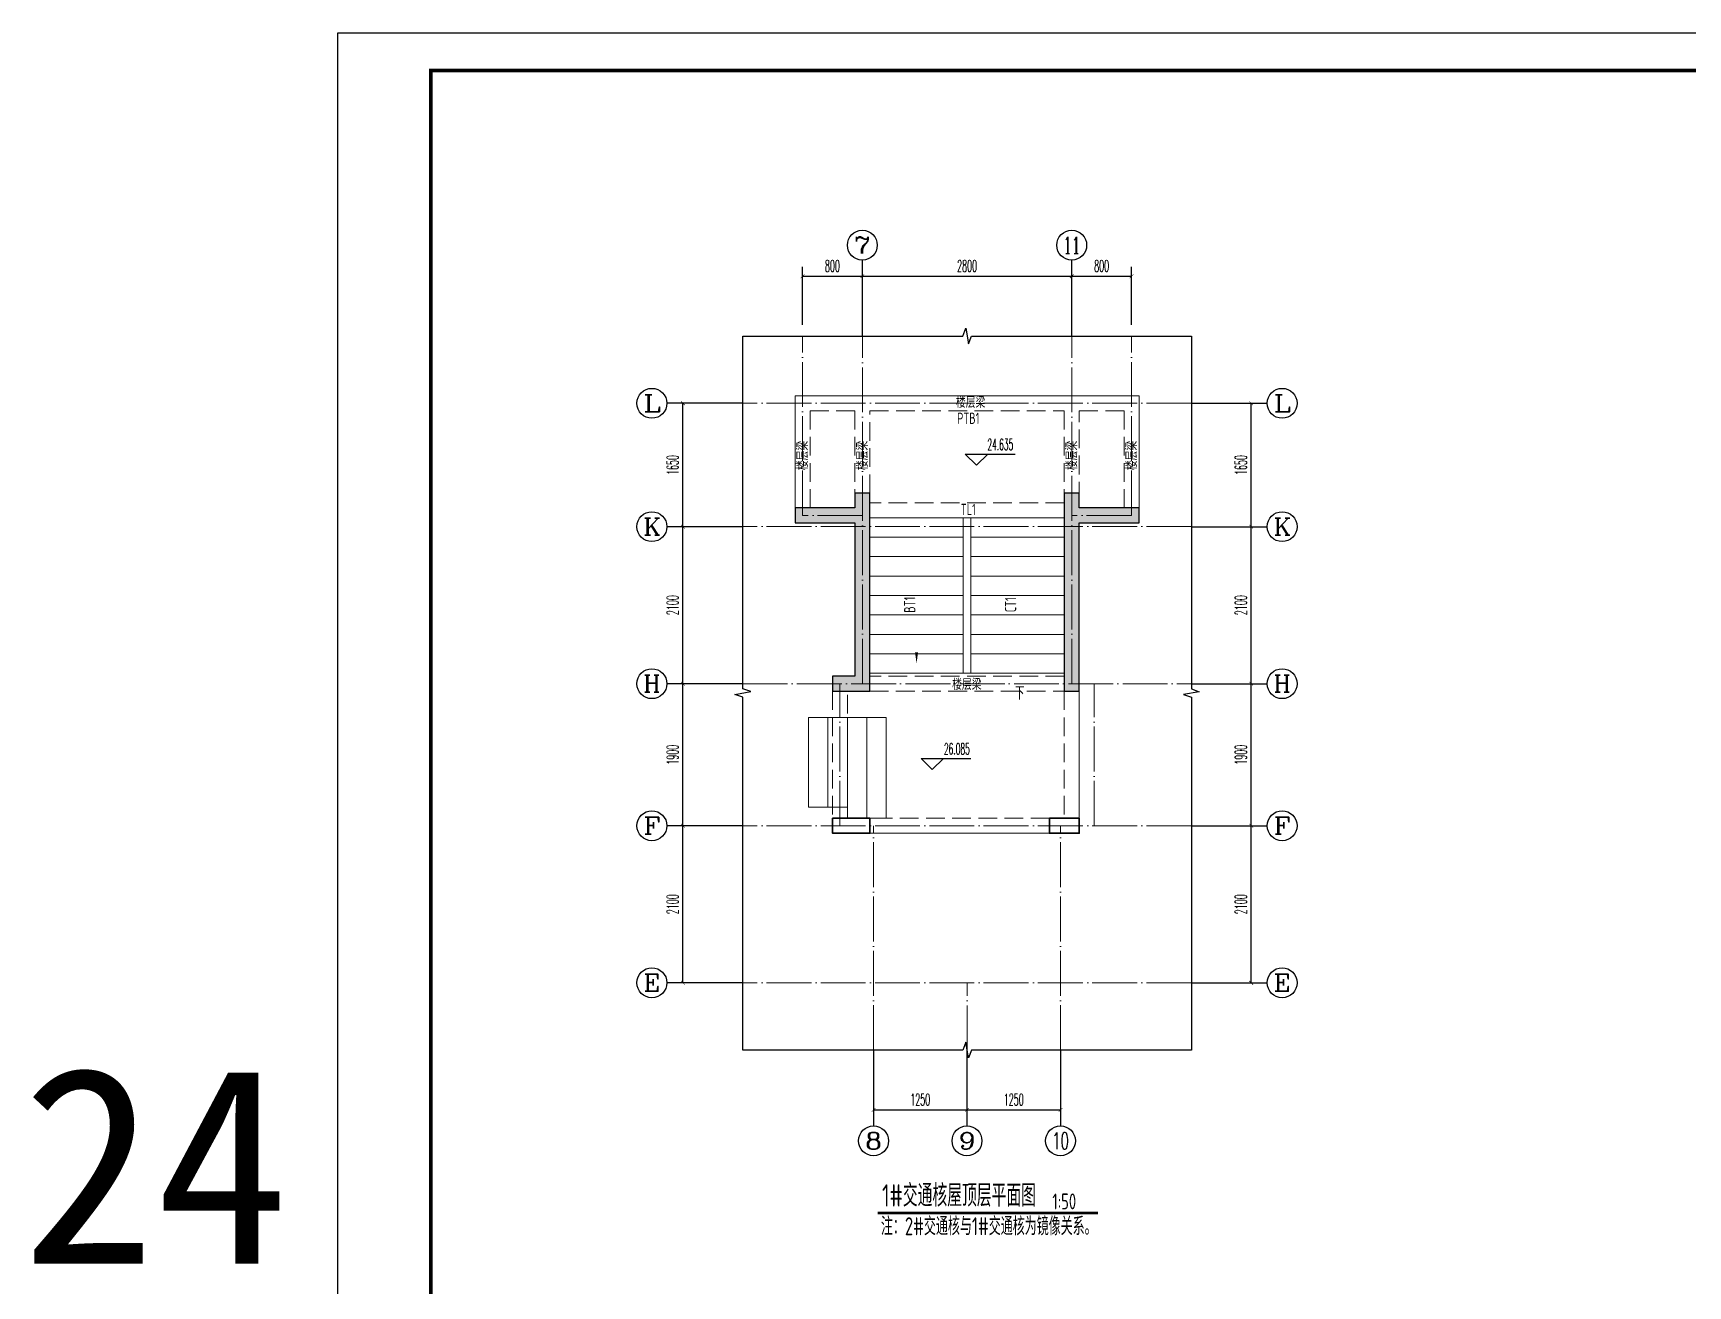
# Model space of a CAD drawing. Extents: x 826826 to 1642106, y -156213 to 399140.
# Drawn here: x 1533197 to 1555329, y 340007 to 356762 of the extents above; entities that cross this region are included whole.
import ezdxf
from ezdxf.enums import TextEntityAlignment as Align

# ---------------------------------------------------------------- set-up
doc = ezdxf.new("R2010")
doc.units = 0
doc.header["$LTSCALE"] = 1000
doc.linetypes.add('DASH', pattern=[0.35, 0.25, -0.1])
doc.linetypes.add('DOTE', pattern=[2.42, 2, -0.2, 0.02, -0.2])
doc.layers.get('0').update_dxf_attribs({"linetype": 'CONTINUOUS'})
doc.layers.get('DEFPOINTS').update_dxf_attribs({"linetype": 'CONTINUOUS'})
for name, color, linetype in [('-TK', 7, 'CONTINUOUS'), ('AXIS', 3, 'CONTINUOUS'), ('AXIS_TEXT', 4, 'CONTINUOUS'), ('DIM_ELEV', 3, 'CONTINUOUS'), ('DIM_SYMB', 3, 'CONTINUOUS'), ('PUB_DIM', 3, 'CONTINUOUS'), ('PUB_TEXT', 2, 'CONTINUOUS'), ('S-L主梁线', 4, 'DASH'), ('S-Q墙填充', 252, 'CONTINUOUS'), ('S-Q墙实线', 6, 'CONTINUOUS'), ('S-Z柱实线', 6, 'CONTINUOUS'), ('TEXT', 2, 'CONTINUOUS')]:
    doc.layers.add(name, color=color, linetype=linetype)
doc.layers.add('DOTE', color=251, linetype='DOTE', lineweight=9)
doc.layers.add('STAIR', color=2, linetype='CONTINUOUS', lineweight=18)
doc.styles.add('_TCH_AXIS', font='COMPLEX', dxfattribs={"bigfont": 'GBCBIG'})
doc.styles.add('_TCH_DIM', font='SIMPLEX.shx', dxfattribs={"width": 0.7, "bigfont": 'GBCBIG.shx'})
doc.styles.add('_TCH_DIM_T3', font='SIMPLEX.shx', dxfattribs={"width": 0.494118, "bigfont": 'GBCBIG.shx'})
doc.styles.add('C', font='simhei.ttf')
doc.styles.add('COMPLEX', font='COMPLEX')
doc.styles.add('TSSD_REIN', font='tssdeng.shx', dxfattribs={"width": 0.7, "height": 300, "bigfont": 'tssdchn.shx'})
doc.dimstyles.new('_TCH_ARCH&&50', dxfattribs={"dimtxt": 157.5, "dimasz": 50, "dimexe": 125, "dimexo": 150, "dimgap": 58.75, "dimtad": 1, "dimdec": 0, "dimzin": 0, "dimdsep": 46, "dimtxsty": '_TCH_DIM_T3', "dimblk": 'ARCHTICK', "dimcen": 0.09, "dimclrt": 7, "dimazin": 0, "dimtfac": 1, "dimtdec": 0, "dimtix": 1, "dimtmove": 2, "dimatfit": 3, "dimldrblk": 'ARCHTICK', "dimfxl": 0, "dimtolj": 1, "dimtzin": 0, "dimarcsym": 0})

# ---------------------------------------------------------------- blocks, each defined once
blk = doc.blocks.new('A1')
blk.add_lwpolyline([(0, 59400), (0, 0), (84100, 0), (84100, 59400)], close=True)
at = {"const_width": 100}
blk.add_lwpolyline([(2500, 58400), (2500, 1000), (83100, 1000), (83100, 58400)], close=True, dxfattribs=at)
blk = doc.blocks.new('_AXISO')
blk.add_circle((0, 0), 0.5)
at = {"layer": 'AXIS_TEXT', "style": 'COMPLEX', "width": 1.041667}
blk.add_attdef('A', text='', height=0.56, dxfattribs=at).set_placement((-0.25, -0.28), (0.25, -0.28), align=Align.FIT)
blk = doc.blocks.new('_ArchTick')
at = {"color": 0, "linetype": 'ByBlock', "const_width": 0.15}
blk.add_lwpolyline([(-0.5, -0.5), (0.5, 0.5)], dxfattribs=at)
blk = doc.blocks.new('*D2206')
at = {"layer": 'DEFPOINTS', "color": 0}
for p in [(1027882, 315037), (1028682, 315037), (1027882, 312937)]:
    blk.add_point(p, dxfattribs=at)
at = {"layer": 'PUB_DIM', "color": 0, "lineweight": -2}
for p, q in [((1028032, 315037), (1028807, 315037)), ((1028682, 312937), (1028682, 315037)), ((1028032, 312937), (1028807, 312937))]:
    blk.add_line(p, q, dxfattribs=at)
at = {"layer": 'PUB_DIM', "color": 0, "lineweight": -2, "xscale": 50, "yscale": 50, "zscale": 50}
for p, rotation in [((1028682, 315037), 90), ((1028682, 312937), 270)]:
    blk.add_blockref('_ArchTick', p, dxfattribs=dict(at, rotation=rotation))
at = {"layer": 'PUB_DIM', "color": 7, "insert": (1028544, 313987), "char_height": 157.5, "attachment_point": 5, "rotation": 90, "style": '_TCH_DIM_T3'}
blk.add_mtext('\\A1;2100', dxfattribs=at)
blk = doc.blocks.new('*D2207')
at = {"layer": 'DEFPOINTS', "color": 0}
for p in [(1027882, 316937), (1028682, 316937), (1027882, 315037)]:
    blk.add_point(p, dxfattribs=at)
at = {"layer": 'PUB_DIM', "color": 0, "lineweight": -2}
for p, q in [((1028032, 316937), (1028807, 316937)), ((1028682, 315037), (1028682, 316937)), ((1028032, 315037), (1028807, 315037))]:
    blk.add_line(p, q, dxfattribs=at)
at = {"layer": 'PUB_DIM', "color": 0, "lineweight": -2, "xscale": 50, "yscale": 50, "zscale": 50}
for p, rotation in [((1028682, 316937), 90), ((1028682, 315037), 270)]:
    blk.add_blockref('_ArchTick', p, dxfattribs=dict(at, rotation=rotation))
at = {"layer": 'PUB_DIM', "color": 7, "insert": (1028544, 315987), "char_height": 157.5, "attachment_point": 5, "rotation": 90, "style": '_TCH_DIM_T3'}
blk.add_mtext('\\A1;1900', dxfattribs=at)
blk = doc.blocks.new('*D2208')
at = {"layer": 'DEFPOINTS', "color": 0}
for p in [(1027882, 319037), (1028682, 319037), (1027882, 316937)]:
    blk.add_point(p, dxfattribs=at)
at = {"layer": 'PUB_DIM', "color": 0, "lineweight": -2}
for p, q in [((1028032, 319037), (1028807, 319037)), ((1028682, 316937), (1028682, 319037)), ((1028032, 316937), (1028807, 316937))]:
    blk.add_line(p, q, dxfattribs=at)
at = {"layer": 'PUB_DIM', "color": 0, "lineweight": -2, "xscale": 50, "yscale": 50, "zscale": 50}
for p, rotation in [((1028682, 319037), 90), ((1028682, 316937), 270)]:
    blk.add_blockref('_ArchTick', p, dxfattribs=dict(at, rotation=rotation))
at = {"layer": 'PUB_DIM', "color": 7, "insert": (1028544, 317987), "char_height": 157.5, "attachment_point": 5, "rotation": 90, "style": '_TCH_DIM_T3'}
blk.add_mtext('\\A1;2100', dxfattribs=at)
blk = doc.blocks.new('*D2209')
at = {"layer": 'DEFPOINTS', "color": 0}
for p in [(1027882, 320687), (1028682, 320687), (1027882, 319037)]:
    blk.add_point(p, dxfattribs=at)
at = {"layer": 'PUB_DIM', "color": 0, "lineweight": -2}
for p, q in [((1028032, 320687), (1028807, 320687)), ((1028682, 319037), (1028682, 320687)), ((1028032, 319037), (1028807, 319037))]:
    blk.add_line(p, q, dxfattribs=at)
at = {"layer": 'PUB_DIM', "color": 0, "lineweight": -2, "xscale": 50, "yscale": 50, "zscale": 50}
for p, rotation in [((1028682, 320687), 90), ((1028682, 319037), 270)]:
    blk.add_blockref('_ArchTick', p, dxfattribs=dict(at, rotation=rotation))
at = {"layer": 'PUB_DIM', "color": 7, "insert": (1028544, 319862), "char_height": 157.5, "attachment_point": 5, "rotation": 90, "style": '_TCH_DIM_T3'}
blk.add_mtext('\\A1;1650', dxfattribs=at)
blk = doc.blocks.new('*D2210')
at = {"layer": 'DEFPOINTS', "color": 0}
for p in [(1023482, 322387), (1022682, 321587), (1023482, 321587)]:
    blk.add_point(p, dxfattribs=at)
at = {"layer": 'PUB_DIM', "color": 0, "lineweight": -2}
for p, q in [((1022682, 321737), (1022682, 322512)), ((1023482, 321737), (1023482, 322512)), ((1022682, 322387), (1023482, 322387))]:
    blk.add_line(p, q, dxfattribs=at)
at = {"layer": 'PUB_DIM', "color": 0, "lineweight": -2, "xscale": 50, "yscale": 50, "zscale": 50, "rotation": 180}
blk.add_blockref('_ArchTick', (1022682, 322387), dxfattribs=at)
at = {"layer": 'PUB_DIM', "color": 0, "lineweight": -2, "xscale": 50, "yscale": 50, "zscale": 50}
blk.add_blockref('_ArchTick', (1023482, 322387), dxfattribs=at)
at = {"layer": 'PUB_DIM', "color": 7, "insert": (1023082, 322525), "char_height": 157.5, "attachment_point": 5, "style": '_TCH_DIM_T3'}
blk.add_mtext('\\A1;800', dxfattribs=at)
blk = doc.blocks.new('*D2211')
at = {"layer": 'DEFPOINTS', "color": 0}
for p in [(1026282, 322387), (1023482, 321587), (1026282, 321587)]:
    blk.add_point(p, dxfattribs=at)
at = {"layer": 'PUB_DIM', "color": 0, "lineweight": -2}
for p, q in [((1023482, 321737), (1023482, 322512)), ((1026282, 321737), (1026282, 322512)), ((1023482, 322387), (1026282, 322387))]:
    blk.add_line(p, q, dxfattribs=at)
at = {"layer": 'PUB_DIM', "color": 0, "lineweight": -2, "xscale": 50, "yscale": 50, "zscale": 50, "rotation": 180}
blk.add_blockref('_ArchTick', (1023482, 322387), dxfattribs=at)
at = {"layer": 'PUB_DIM', "color": 0, "lineweight": -2, "xscale": 50, "yscale": 50, "zscale": 50}
blk.add_blockref('_ArchTick', (1026282, 322387), dxfattribs=at)
at = {"layer": 'PUB_DIM', "color": 7, "insert": (1024882, 322525), "char_height": 157.5, "attachment_point": 5, "style": '_TCH_DIM_T3'}
blk.add_mtext('\\A1;2800', dxfattribs=at)
blk = doc.blocks.new('*D2212')
at = {"layer": 'DEFPOINTS', "color": 0}
for p in [(1027082, 322387), (1026282, 321587), (1027082, 321587)]:
    blk.add_point(p, dxfattribs=at)
at = {"layer": 'PUB_DIM', "color": 0, "lineweight": -2}
for p, q in [((1026282, 321737), (1026282, 322512)), ((1027082, 321737), (1027082, 322512)), ((1026282, 322387), (1027082, 322387))]:
    blk.add_line(p, q, dxfattribs=at)
at = {"layer": 'PUB_DIM', "color": 0, "lineweight": -2, "xscale": 50, "yscale": 50, "zscale": 50, "rotation": 180}
blk.add_blockref('_ArchTick', (1026282, 322387), dxfattribs=at)
at = {"layer": 'PUB_DIM', "color": 0, "lineweight": -2, "xscale": 50, "yscale": 50, "zscale": 50}
blk.add_blockref('_ArchTick', (1027082, 322387), dxfattribs=at)
at = {"layer": 'PUB_DIM', "color": 7, "insert": (1026682, 322525), "char_height": 157.5, "attachment_point": 5, "style": '_TCH_DIM_T3'}
blk.add_mtext('\\A1;800', dxfattribs=at)
blk = doc.blocks.new('*D2213')
at = {"layer": 'DEFPOINTS', "color": 0}
for p in [(1023632, 312037), (1024881, 312037), (1024881, 311237)]:
    blk.add_point(p, dxfattribs=at)
at = {"layer": 'PUB_DIM', "color": 0, "lineweight": -2}
for p, q in [((1023632, 311887), (1023632, 311112)), ((1024881, 311887), (1024881, 311112)), ((1023632, 311237), (1024881, 311237))]:
    blk.add_line(p, q, dxfattribs=at)
at = {"layer": 'PUB_DIM', "color": 0, "lineweight": -2, "xscale": 50, "yscale": 50, "zscale": 50, "rotation": 180}
blk.add_blockref('_ArchTick', (1023632, 311237), dxfattribs=at)
at = {"layer": 'PUB_DIM', "color": 0, "lineweight": -2, "xscale": 50, "yscale": 50, "zscale": 50}
blk.add_blockref('_ArchTick', (1024881, 311237), dxfattribs=at)
at = {"layer": 'PUB_DIM', "color": 7, "insert": (1024256, 311375), "char_height": 157.5, "attachment_point": 5, "style": '_TCH_DIM_T3'}
blk.add_mtext('\\A1;1250', dxfattribs=at)
blk = doc.blocks.new('*D2214')
at = {"layer": 'DEFPOINTS', "color": 0}
for p in [(1024881, 312037), (1026132, 312037), (1026132, 311237)]:
    blk.add_point(p, dxfattribs=at)
at = {"layer": 'PUB_DIM', "color": 0, "lineweight": -2}
for p, q in [((1024881, 311887), (1024881, 311112)), ((1026132, 311887), (1026132, 311112)), ((1024881, 311237), (1026132, 311237))]:
    blk.add_line(p, q, dxfattribs=at)
at = {"layer": 'PUB_DIM', "color": 0, "lineweight": -2, "xscale": 50, "yscale": 50, "zscale": 50, "rotation": 180}
blk.add_blockref('_ArchTick', (1024881, 311237), dxfattribs=at)
at = {"layer": 'PUB_DIM', "color": 0, "lineweight": -2, "xscale": 50, "yscale": 50, "zscale": 50}
blk.add_blockref('_ArchTick', (1026132, 311237), dxfattribs=at)
at = {"layer": 'PUB_DIM', "color": 7, "insert": (1025506, 311375), "char_height": 157.5, "attachment_point": 5, "style": '_TCH_DIM_T3'}
blk.add_mtext('\\A1;1250', dxfattribs=at)
blk = doc.blocks.new('*D2215')
at = {"layer": 'DEFPOINTS', "color": 0}
for p in [(1021082, 315037), (1021882, 315037), (1021882, 312937)]:
    blk.add_point(p, dxfattribs=at)
at = {"layer": 'PUB_DIM', "color": 0, "lineweight": -2}
for p, q in [((1021732, 315037), (1020957, 315037)), ((1021082, 312937), (1021082, 315037)), ((1021732, 312937), (1020957, 312937))]:
    blk.add_line(p, q, dxfattribs=at)
at = {"layer": 'PUB_DIM', "color": 0, "lineweight": -2, "xscale": 50, "yscale": 50, "zscale": 50}
for p, rotation in [((1021082, 315037), 90), ((1021082, 312937), 270)]:
    blk.add_blockref('_ArchTick', p, dxfattribs=dict(at, rotation=rotation))
at = {"layer": 'PUB_DIM', "color": 7, "insert": (1020944, 313987), "char_height": 157.5, "attachment_point": 5, "rotation": 90, "style": '_TCH_DIM_T3'}
blk.add_mtext('\\A1;2100', dxfattribs=at)
blk = doc.blocks.new('*D2216')
at = {"layer": 'DEFPOINTS', "color": 0}
for p in [(1021082, 316937), (1021882, 316937), (1021882, 315037)]:
    blk.add_point(p, dxfattribs=at)
at = {"layer": 'PUB_DIM', "color": 0, "lineweight": -2}
for p, q in [((1021732, 316937), (1020957, 316937)), ((1021082, 315037), (1021082, 316937)), ((1021732, 315037), (1020957, 315037))]:
    blk.add_line(p, q, dxfattribs=at)
at = {"layer": 'PUB_DIM', "color": 0, "lineweight": -2, "xscale": 50, "yscale": 50, "zscale": 50}
for p, rotation in [((1021082, 316937), 90), ((1021082, 315037), 270)]:
    blk.add_blockref('_ArchTick', p, dxfattribs=dict(at, rotation=rotation))
at = {"layer": 'PUB_DIM', "color": 7, "insert": (1020944, 315987), "char_height": 157.5, "attachment_point": 5, "rotation": 90, "style": '_TCH_DIM_T3'}
blk.add_mtext('\\A1;1900', dxfattribs=at)
blk = doc.blocks.new('*D2217')
at = {"layer": 'DEFPOINTS', "color": 0}
for p in [(1021082, 319037), (1021882, 319037), (1021882, 316937)]:
    blk.add_point(p, dxfattribs=at)
at = {"layer": 'PUB_DIM', "color": 0, "lineweight": -2}
for p, q in [((1021732, 319037), (1020957, 319037)), ((1021082, 316937), (1021082, 319037)), ((1021732, 316937), (1020957, 316937))]:
    blk.add_line(p, q, dxfattribs=at)
at = {"layer": 'PUB_DIM', "color": 0, "lineweight": -2, "xscale": 50, "yscale": 50, "zscale": 50}
for p, rotation in [((1021082, 319037), 90), ((1021082, 316937), 270)]:
    blk.add_blockref('_ArchTick', p, dxfattribs=dict(at, rotation=rotation))
at = {"layer": 'PUB_DIM', "color": 7, "insert": (1020944, 317987), "char_height": 157.5, "attachment_point": 5, "rotation": 90, "style": '_TCH_DIM_T3'}
blk.add_mtext('\\A1;2100', dxfattribs=at)
blk = doc.blocks.new('*D2218')
at = {"layer": 'DEFPOINTS', "color": 0}
for p in [(1021082, 320687), (1021882, 320687), (1021882, 319037)]:
    blk.add_point(p, dxfattribs=at)
at = {"layer": 'PUB_DIM', "color": 0, "lineweight": -2}
for p, q in [((1021732, 320687), (1020957, 320687)), ((1021082, 319037), (1021082, 320687)), ((1021732, 319037), (1020957, 319037))]:
    blk.add_line(p, q, dxfattribs=at)
at = {"layer": 'PUB_DIM', "color": 0, "lineweight": -2, "xscale": 50, "yscale": 50, "zscale": 50}
for p, rotation in [((1021082, 320687), 90), ((1021082, 319037), 270)]:
    blk.add_blockref('_ArchTick', p, dxfattribs=dict(at, rotation=rotation))
at = {"layer": 'PUB_DIM', "color": 7, "insert": (1020944, 319862), "char_height": 157.5, "attachment_point": 5, "rotation": 90, "style": '_TCH_DIM_T3'}
blk.add_mtext('\\A1;1650', dxfattribs=at)
blk = doc.blocks.new('20210810.18210274')
at = {"layer": 'DOTE', "linetype": 'DOTE', "ltscale": 0.3}
for p, q in [((800, 7153), (800, 9553)), ((1600, 4903), (1600, 9553)), ((4400, 4903), (4400, 9553)), ((5200, 7153), (5200, 9553)), ((6000, 8653), (0, 8653)), ((1600, 7153), (800, 7153)), ((5200, 7153), (4400, 7153)), ((6000, 7003), (0, 7003)), ((0, 4903), (6000, 4903)), ((1300, 3003), (1300, 4903)), ((4700, 3003), (4700, 4903)), ((6000, 3003), (0, 3003)), ((1750, 3), (1750, 3003)), ((4250, 3), (4250, 3003)), ((6000, 903), (0, 903)), ((3000, 0), (3000, 903))]:
    blk.add_line(p, q, dxfattribs=at)
blk = doc.blocks.new('20210810.18293189')
at = {"layer": 'STAIR'}
for p, q in [((820, 4020), (2070, 4020)), ((820, 4020), (3420, 4020)), ((2070, 1940), (2070, 4020)), ((2070, 1940), (2070, 4020)), ((3420, 4020), (2170, 4020)), ((2170, 4020), (2170, 1940)), ((2170, 4020), (2170, 1940)), ((820, 3760), (2070, 3760)), ((3420, 3760), (2170, 3760)), ((820, 3500), (2070, 3500)), ((3420, 3500), (2170, 3500)), ((820, 3240), (2070, 3240)), ((3420, 3240), (2170, 3240)), ((820, 2980), (2070, 2980)), ((3420, 2980), (2170, 2980)), ((820, 2720), (2070, 2720)), ((3420, 2720), (2170, 2720)), ((820, 2460), (2070, 2460)), ((3420, 2460), (2170, 2460)), ((820, 2200), (2070, 2200)), ((3420, 2200), (2170, 2200)), ((3420, 1940), (820, 1940)), ((520, 0), (520, 1350))]:
    blk.add_line(p, q, dxfattribs=at)
for points in [[(260, 1350), (0, 1350), (0, 150), (260, 150)], [(520, 1350), (260, 1350), (260, 150), (520, 150)], [(520, 1350), (780, 1350), (780, 0), (520, 0)], [(780, 1350), (1040, 1350), (1040, 0), (780, 0)]]:
    blk.add_lwpolyline(points, dxfattribs=at)
blk = doc.blocks.new('20210810.18205026')
at = {"layer": 'AXIS'}
for p, q in [((3014.6, 10964.6), (3014.6, 11979.2)), ((5814.6, 10964.6), (5814.6, 11979.2)), ((1414.6, 10064.6), (400, 10064.6)), ((7414.6, 10064.6), (8429.2, 10064.6)), ((1414.6, 8414.6), (400, 8414.6)), ((7414.6, 8414.6), (8429.2, 8414.6)), ((1414.6, 6314.6), (400, 6314.6)), ((7414.6, 6314.6), (8429.2, 6314.6)), ((1414.6, 4414.6), (400, 4414.6)), ((7414.6, 4414.6), (8429.2, 4414.6)), ((1414.6, 2314.6), (400, 2314.6)), ((7414.6, 2314.6), (8429.2, 2314.6)), ((3164.6, 1414.6), (3164.6, 400)), ((4414.1, 1414.6), (4414.1, 400)), ((5664.6, 1414.6), (5664.6, 400))]:
    blk.add_line(p, q, dxfattribs=at)
ref = blk.add_blockref('_AXISO', (3014.6, 12179.2), dxfattribs=dict(at, xscale=400, yscale=400, zscale=400))
ref.add_attrib('A', '7', dxfattribs={"layer": 'AXIS_TEXT', "height": 226.3, "style": '_TCH_AXIS', "width": 1.5}).set_placement((2901.5, 12066.1), (3127.7, 12066.1), align=Align.FIT)
ref = blk.add_blockref('_AXISO', (5814.6, 12179.2), dxfattribs=dict(at, xscale=400, yscale=400, zscale=400))
ref.add_attrib('A', '11', dxfattribs={"layer": 'AXIS_TEXT', "height": 226.27, "style": '_TCH_AXIS', "width": 0.875}).set_placement((5701.5, 12066.1), (5927.7, 12066.1), align=Align.FIT)
ref = blk.add_blockref('_AXISO', (200, 10064.6), dxfattribs=dict(at, xscale=400, yscale=400, zscale=400))
ref.add_attrib('A', 'L', dxfattribs={"layer": 'AXIS_TEXT', "height": 226.3, "style": '_TCH_AXIS', "width": 1.4}).set_placement((86.9, 9951.5), (313.1, 9951.5), align=Align.FIT)
ref = blk.add_blockref('_AXISO', (8629.2, 10064.6), dxfattribs=dict(at, xscale=400, yscale=400, zscale=400))
ref.add_attrib('A', 'L', dxfattribs={"layer": 'AXIS_TEXT', "height": 226.3, "style": '_TCH_AXIS', "width": 1.4}).set_placement((8516.1, 9951.5), (8742.4, 9951.5), align=Align.FIT)
ref = blk.add_blockref('_AXISO', (200, 8414.6), dxfattribs=dict(at, xscale=400, yscale=400, zscale=400))
ref.add_attrib('A', 'K', dxfattribs={"layer": 'AXIS_TEXT', "height": 226.3, "style": '_TCH_AXIS', "width": 1.105263}).set_placement((86.9, 8301.5), (313.1, 8301.5), align=Align.FIT)
ref = blk.add_blockref('_AXISO', (8629.2, 8414.6), dxfattribs=dict(at, xscale=400, yscale=400, zscale=400))
ref.add_attrib('A', 'K', dxfattribs={"layer": 'AXIS_TEXT', "height": 226.3, "style": '_TCH_AXIS', "width": 1.105263}).set_placement((8516.1, 8301.5), (8742.4, 8301.5), align=Align.FIT)
ref = blk.add_blockref('_AXISO', (200, 6314.6), dxfattribs=dict(at, xscale=400, yscale=400, zscale=400))
ref.add_attrib('A', 'H', dxfattribs={"layer": 'AXIS_TEXT', "height": 226.3, "style": '_TCH_AXIS', "width": 1.05}).set_placement((86.9, 6201.5), (313.1, 6201.5), align=Align.FIT)
ref = blk.add_blockref('_AXISO', (8629.2, 6314.6), dxfattribs=dict(at, xscale=400, yscale=400, zscale=400))
ref.add_attrib('A', 'H', dxfattribs={"layer": 'AXIS_TEXT', "height": 226.3, "style": '_TCH_AXIS', "width": 1.05}).set_placement((8516.1, 6201.5), (8742.4, 6201.5), align=Align.FIT)
ref = blk.add_blockref('_AXISO', (200, 4414.6), dxfattribs=dict(at, xscale=400, yscale=400, zscale=400))
ref.add_attrib('A', 'F', dxfattribs={"layer": 'AXIS_TEXT', "height": 226.3, "style": '_TCH_AXIS', "width": 1.3125}).set_placement((86.9, 4301.5), (313.1, 4301.5), align=Align.FIT)
ref = blk.add_blockref('_AXISO', (8629.2, 4414.6), dxfattribs=dict(at, xscale=400, yscale=400, zscale=400))
ref.add_attrib('A', 'F', dxfattribs={"layer": 'AXIS_TEXT', "height": 226.3, "style": '_TCH_AXIS', "width": 1.3125}).set_placement((8516.1, 4301.5), (8742.4, 4301.5), align=Align.FIT)
ref = blk.add_blockref('_AXISO', (200, 2314.6), dxfattribs=dict(at, xscale=400, yscale=400, zscale=400))
ref.add_attrib('A', 'E', dxfattribs={"layer": 'AXIS_TEXT', "height": 226.3, "style": '_TCH_AXIS', "width": 1.3125}).set_placement((86.9, 2201.5), (313.1, 2201.5), align=Align.FIT)
ref = blk.add_blockref('_AXISO', (8629.2, 2314.6), dxfattribs=dict(at, xscale=400, yscale=400, zscale=400))
ref.add_attrib('A', 'E', dxfattribs={"layer": 'AXIS_TEXT', "height": 226.3, "style": '_TCH_AXIS', "width": 1.3125}).set_placement((8516.1, 2201.5), (8742.4, 2201.5), align=Align.FIT)
ref = blk.add_blockref('_AXISO', (3164.6, 200), dxfattribs=dict(at, xscale=400, yscale=400, zscale=400))
ref.add_attrib('A', '8', dxfattribs={"layer": 'AXIS_TEXT', "height": 226.3, "style": '_TCH_AXIS', "width": 1.5}).set_placement((3051.5, 86.9), (3277.7, 86.9), align=Align.FIT)
ref = blk.add_blockref('_AXISO', (4414.1, 200), dxfattribs=dict(at, xscale=400, yscale=400, zscale=400))
ref.add_attrib('A', '9', dxfattribs={"layer": 'AXIS_TEXT', "height": 226.3, "style": '_TCH_AXIS', "width": 1.5}).set_placement((4301, 86.9), (4527.3, 86.9), align=Align.FIT)
ref = blk.add_blockref('_AXISO', (5664.6, 200), dxfattribs=dict(at, xscale=400, yscale=400, zscale=400))
ref.add_attrib('A', '10', dxfattribs={"layer": 'AXIS_TEXT', "height": 226.27, "style": '_TCH_AXIS', "width": 0.724138}).set_placement((5551.5, 86.9), (5777.7, 86.9), align=Align.FIT)
at = {"layer": 'PUB_DIM'}
for p1, p2, distance, picture, middle, set_off in [((2214.6, 10964.6), (3014.6, 10964.6), 800, '*D2210', (2614.6, 11902.1), (-1020467, -310622.6)), ((3014.6, 10964.6), (5814.6, 10964.6), 800, '*D2211', (4414.6, 11902.1), (-1020467, -310622.6)), ((5814.6, 10964.6), (6614.6, 10964.6), 800, '*D2212', (6214.6, 11902.1), (-1020467, -310622.6)), ((1414.6, 8414.6), (1414.6, 10064.6), 800, '*D2218', (477.1, 9239.6), (-1020467, -310622.6)), ((7414.6, 8414.6), (7414.6, 10064.6), -800, '*D2209', (8077.1, 9239.6), (-1020467, -310622.6)), ((1414.6, 6314.6), (1414.6, 8414.6), 800, '*D2217', (477.1, 7364.6), (-1020467, -310622.6)), ((7414.6, 6314.6), (7414.6, 8414.6), -800, '*D2208', (8077.1, 7364.6), (-1020467, -310622.6)), ((1414.6, 4414.6), (1414.6, 6314.6), 800, '*D2216', (477.1, 5364.6), (-1020467, -310622.6)), ((7414.6, 4414.6), (7414.6, 6314.6), -800, '*D2207', (8077.1, 5364.6), (-1020467, -310622.6)), ((1414.6, 2314.6), (1414.6, 4414.6), 800, '*D2215', (477.1, 3364.6), (-1020467, -310622.6)), ((7414.6, 2314.6), (7414.6, 4414.6), -800, '*D2206', (8077.1, 3364.6), (-1020467, -310622.6)), ((3164.6064, 1414.6076), (4414.1252, 1414.6076), -800, '*D2213', (3789.3658, 752.1076), (-1020466.9711, -310622.6466)), ((4414.1252, 1414.6076), (5664.6064, 1414.6076), -800, '*D2214', (5039.3658, 752.1076), (-1020466.9711, -310622.6466))]:
    dim = blk.add_aligned_dim(p1=p1, p2=p2, distance=distance, dimstyle='_TCH_ARCH&&50', dxfattribs=at)
    dim.commit()
    dim.dimension.update_dxf_attribs({"geometry": picture, "text_midpoint": middle, "insert": set_off})

msp = doc.modelspace()

# ---------------------------------------------------------------- hatches: boundary and pattern name
at = {"layer": 'S-Q墙填充'}
h = msp.add_hatch(color=252, dxfattribs=at)
h.dxf.hatch_style = 1
h.paths.add_polyline_path([(1544187.48, 350410.95), (1543388.95, 350410.95), (1543388.95, 350210.95), (1544187.48, 350210.95), (1544187.48, 348160.94), (1543888.95, 348160.94), (1543888.95, 347960.94), (1544387.48, 347960.94), (1544387.48, 350310.95), (1544387.48, 350610.95), (1544187.48, 350610.95)])
h = msp.add_hatch(color=252, dxfattribs=at)
h.dxf.hatch_style = 1
h.paths.add_polyline_path([(1547188.95, 350410.95), (1547188.95, 350610.95), (1546988.95, 350610.95), (1546988.95, 350310.95), (1546988.95, 347960.94), (1547188.95, 347960.94), (1547188.95, 350210.95), (1547988.95, 350210.95), (1547988.95, 350410.95)])

# ---------------------------------------------------------------- linework, layer by layer
at = {"layer": 'DIM_ELEV', "color": 6}
for p, q in [((1545814.32, 350982.9), (1545664.32, 351132.9)), ((1545664.32, 351132.9), (1546329.24, 351132.9)), ((1545814.32, 350982.9), (1545964.32, 351132.9)), ((1545221.97, 346912.41), (1545071.97, 347062.41)), ((1545071.97, 347062.41), (1545736.89, 347062.41)), ((1545221.97, 346912.41), (1545371.97, 347062.41))]:
    msp.add_line(p, q, dxfattribs=at)
at = {"layer": 'DIM_SYMB'}
for points in [[(1542688.94, 352710.95), (1545632.69, 352710.95), (1545670.91, 352815.95), (1545707.94, 352605.95), (1545745.19, 352710.95), (1548688.94, 352710.95)], [(1542688.94, 343160.95), (1542688.94, 347879.7), (1542583.94, 347917.92), (1542793.94, 347954.95), (1542688.94, 347992.2), (1542688.94, 352710.95)], [(1548688.94, 352710.95), (1548688.94, 347992.2), (1548793.94, 347953.98), (1548583.94, 347916.96), (1548688.94, 347879.7), (1548688.94, 343160.95)], [(1548688.94, 343160.95), (1545745.19, 343160.95), (1545706.98, 343055.95), (1545669.95, 343265.95), (1545632.69, 343160.95), (1542688.94, 343160.95)]]:
    msp.add_lwpolyline(points, dxfattribs=at)
msp.add_lwpolyline([(1546362.48, 348070.95, 0, 0, 0), (1546362.48, 350995.95, 0, 0, 0), (1545012.48, 350995.95, 0, 0, 0), (1545012.48, 348330.95, 0, 40, 0), (1545012.48, 348480.95, 0, 0, 0)], format="xyseb", dxfattribs=at)
at = {"layer": 'DIM_SYMB', "const_width": 35}
msp.add_lwpolyline([(1544493.25, 340982.14), (1547437.99, 340982.14)], dxfattribs=at)
at = {"layer": 'S-L主梁线', "linetype": 'ByBlock', "lineweight": 18}
for p, q in [((1543388.94, 351910.95), (1543388.95, 350410.95)), ((1544288.94, 351910.95), (1543388.94, 351910.95)), ((1547088.94, 351910.95), (1544288.94, 351910.95)), ((1547988.94, 351910.95), (1547088.94, 351910.95)), ((1547988.95, 350410.95), (1547988.94, 351910.95)), ((1547188.95, 346260.95), (1547188.95, 348060.94)), ((1544388.95, 346060.95), (1546788.95, 346060.95))]:
    msp.add_line(p, q, dxfattribs=at)
at = {"layer": 'S-L主梁线', "linetype": 'DASH', "lineweight": 18}
for p, q in [((1543588.95, 350410.95), (1543588.94, 351710.95)), ((1543588.94, 351710.95), (1544188.83, 351710.95)), ((1544188.83, 351710.95), (1544187.48, 350511.07)), ((1544387.59, 350610.95), (1544388.83, 351710.95)), ((1544388.83, 351710.95), (1546988.94, 351710.95)), ((1546988.94, 351710.95), (1546988.95, 350610.95)), ((1547188.95, 350510.95), (1547188.94, 351710.95)), ((1547188.94, 351710.95), (1547788.94, 351710.95)), ((1547788.94, 351710.95), (1547788.95, 350410.95)), ((1546988.95, 350480.95), (1544387.59, 350480.95)), ((1544387.48, 350280.95), (1546988.95, 350280.95)), ((1546988.95, 348160.94), (1544387.48, 348160.94)), ((1543888.95, 347960.94), (1543888.95, 346260.95)), ((1544088.95, 346260.95), (1544088.95, 347960.94)), ((1544387.48, 347960.94), (1546988.95, 347960.94)), ((1546988.95, 347960.94), (1546988.95, 346260.95)), ((1546788.95, 346260.95), (1544388.95, 346260.95))]:
    msp.add_line(p, q, dxfattribs=at)
at = {"layer": 'S-Q墙实线'}
for points in [[(1544187.48, 350410.95), (1543388.95, 350410.95), (1543388.95, 350210.95), (1544187.48, 350210.95), (1544187.48, 348160.94), (1543888.95, 348160.94), (1543888.95, 347960.94), (1544387.48, 347960.94), (1544387.48, 350310.95), (1544387.48, 350610.95), (1544187.48, 350610.95)], [(1547188.95, 350410.95), (1547188.95, 350610.95), (1546988.95, 350610.95), (1546988.95, 350310.95), (1546988.95, 347960.94), (1547188.95, 347960.94), (1547188.95, 350210.95), (1547988.95, 350210.95), (1547988.95, 350410.95)]]:
    msp.add_lwpolyline(points, close=True, dxfattribs=at)
at = {"layer": 'S-Z柱实线', "lineweight": 35}
for points in [[(1544088.95, 346260.95), (1543888.95, 346260.95), (1543888.95, 346060.95), (1544388.95, 346060.95), (1544388.95, 346260.95), (1544088.95, 346260.95)], [(1547188.95, 346260.95), (1546788.95, 346260.95), (1546788.95, 346060.95), (1547188.95, 346060.95)]]:
    msp.add_lwpolyline(points, close=True, dxfattribs=at)

# ---------------------------------------------------------------- block references
at = {"layer": '-TK', "xscale": 0.5, "yscale": 0.5, "zscale": 0.5}
msp.add_blockref('A1', (1537267.3, 327062.42), dxfattribs=at)
at = {"layer": 'AXIS'}
msp.add_blockref('20210810.18205026', (1541272.87, 341746.34), dxfattribs=at)
at = {"layer": 'DOTE'}
msp.add_blockref('20210810.18210274', (1542687.48, 343158.23), dxfattribs=at)
at = {"layer": 'STAIR'}
msp.add_blockref('20210810.18293189', (1543567.48, 346260.95), dxfattribs=at)

# ---------------------------------------------------------------- texts
at = {"layer": 'DIM_SYMB', "color": 6, "style": 'C'}
msp.add_text('24', height=2628.692, dxfattribs=at).set_placement((1533046.35, 340303.56))
at = {"layer": 'PUB_TEXT', "color": 6, "style": '_TCH_DIM', "width": 0.494118}
for s, p in [('24.635', (1545959.71, 351185.4)), ('26.085', (1545378.86, 347114.91))]:
    msp.add_text(s, height=148.75, dxfattribs=at).set_placement(p)
at = {"layer": 'PUB_TEXT', "width": 0.7}
for s, height, style, p in [('下', 178.72, '_TCH_DIM', (1546329.25, 347845.9)), ('1#交通核屋顶层平面图', 297.5, 'TSSD_REIN', (1544551.4, 341067.3)), ('1:50', 212.5, 'TSSD_REIN', (1546829.41, 341030.39))]:
    msp.add_text(s, height=height, dxfattribs=dict(at, style=style)).set_placement(p)
at = {"layer": 'PUB_TEXT', "color": 1, "style": 'TSSD_REIN', "width": 0.7}
msp.add_text('注：2#交通核与1#交通核为镜像关系。', height=241.1348, dxfattribs=at).set_placement((1544536.06, 340683.84))
at = {"layer": 'TEXT', "color": 230, "style": 'TSSD_REIN', "width": 0.7}
for s, p in [('楼层梁', (1545735.84, 351750.31)), ('PTB1', (1545704.44, 351535.11)), ('TL1', (1545704.95, 350316.62)), ('楼层梁', (1545685.13, 347977.48))]:
    msp.add_text(s, height=150, dxfattribs=at).set_placement(p, align=Align.CENTER)
for s, p in [('楼层梁', (1543562.24, 351113.04)), ('楼层梁', (1544362.24, 351113.04)), ('楼层梁', (1547162.24, 351113.04)), ('楼层梁', (1547962.24, 351113.08)), ('BT1', (1544995.83, 349117.63)), ('CT1', (1546345.1, 349117.63))]:
    msp.add_text(s, height=150, rotation=90, dxfattribs=at).set_placement(p, align=Align.CENTER)

doc.saveas('drawing.dxf')
